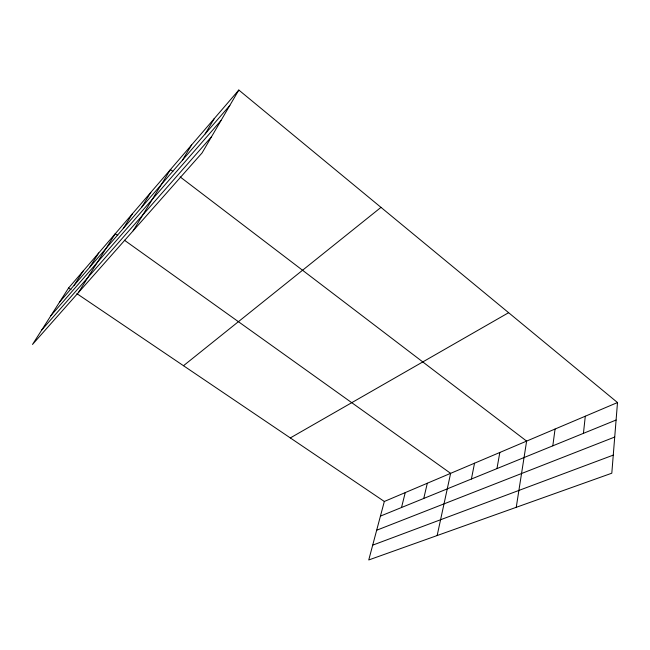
<?xml version="1.0" encoding="UTF-8"?>
<svg xmlns="http://www.w3.org/2000/svg" width="650" height="650" viewBox="0 0 650 650"><rect width="100%" height="100%" fill="white"/><g stroke="black" fill="none" stroke-linecap="round" stroke-linejoin="round"><path stroke-width="0.97" d="M617.5 402.545L611.804 473.208L368.753 559.959L384.329 501.475L617.5 402.545L238.818 90.041L68.567 288.031L32.5 344.459L202.044 152.961L238.818 90.041M583.44 433.339L585.293 416.211M552.817 445.827L555.059 429.041M516.246 507.317L526.622 441.106L180.123 176.898M496.957 468.601L499.826 452.473M471.404 479.017L474.541 463.198M437.149 535.543L450.629 473.346L124.345 240.167M423.751 498.444L427.318 483.234M401.513 507.512L405.251 492.594M205.181 133.9L214.289 118.568M182.398 160.217L191.571 144.991M133.128 230.799L170.463 169.536L172.876 171.373M141.602 207.334L150.808 192.392M123.272 228.507L132.462 213.728M78.333 292.695L115.286 233.699L117.756 235.463M89.611 267.394L98.711 252.972M74.132 285.277L83.168 271.05M59.597 302.063L229.816 105.446M50.895 315.673L220.992 120.534M41.689 330.086L211.559 136.679M183.487 365.714L380.989 207.366M290.314 437.929L508.617 312.691M380.429 516.108L616.094 420.03M376.667 530.238L614.721 437.044M372.702 545.147L613.267 455.114M68.567 288.031L71.053 289.713M76.862 293.637L384.329 501.475"/></g></svg>
